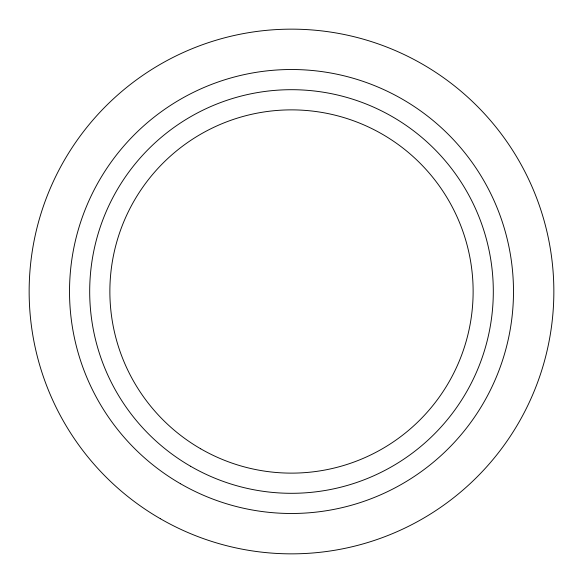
<?xml version="1.0" encoding="UTF-8"?>
<svg xmlns="http://www.w3.org/2000/svg" width="583" height="583" viewBox="0 0 583 583"><rect width="100%" height="100%" fill="white"/><g stroke="black" fill="none" stroke-linecap="round" stroke-linejoin="round"><path stroke-width="0.87" d="M200.683 448.793A181.626 181.626 0 0 0 473.126 291.5A181.626 181.626 0 0 0 200.683 134.207A181.626 181.626 0 0 0 200.683 448.793M160.325 518.702A262.35 262.35 0 0 0 553.85 291.5A262.35 262.35 0 0 0 160.325 64.298A262.35 262.35 0 0 0 160.325 518.702M180.504 483.744A221.992 221.992 0 0 0 513.492 291.5A221.992 221.992 0 0 0 180.504 99.256A221.992 221.992 0 0 0 180.504 483.744M190.597 466.269A201.805 201.805 0 0 0 493.305 291.5A201.805 201.805 0 0 0 190.597 116.731A201.805 201.805 0 0 0 190.597 466.269"/></g></svg>
